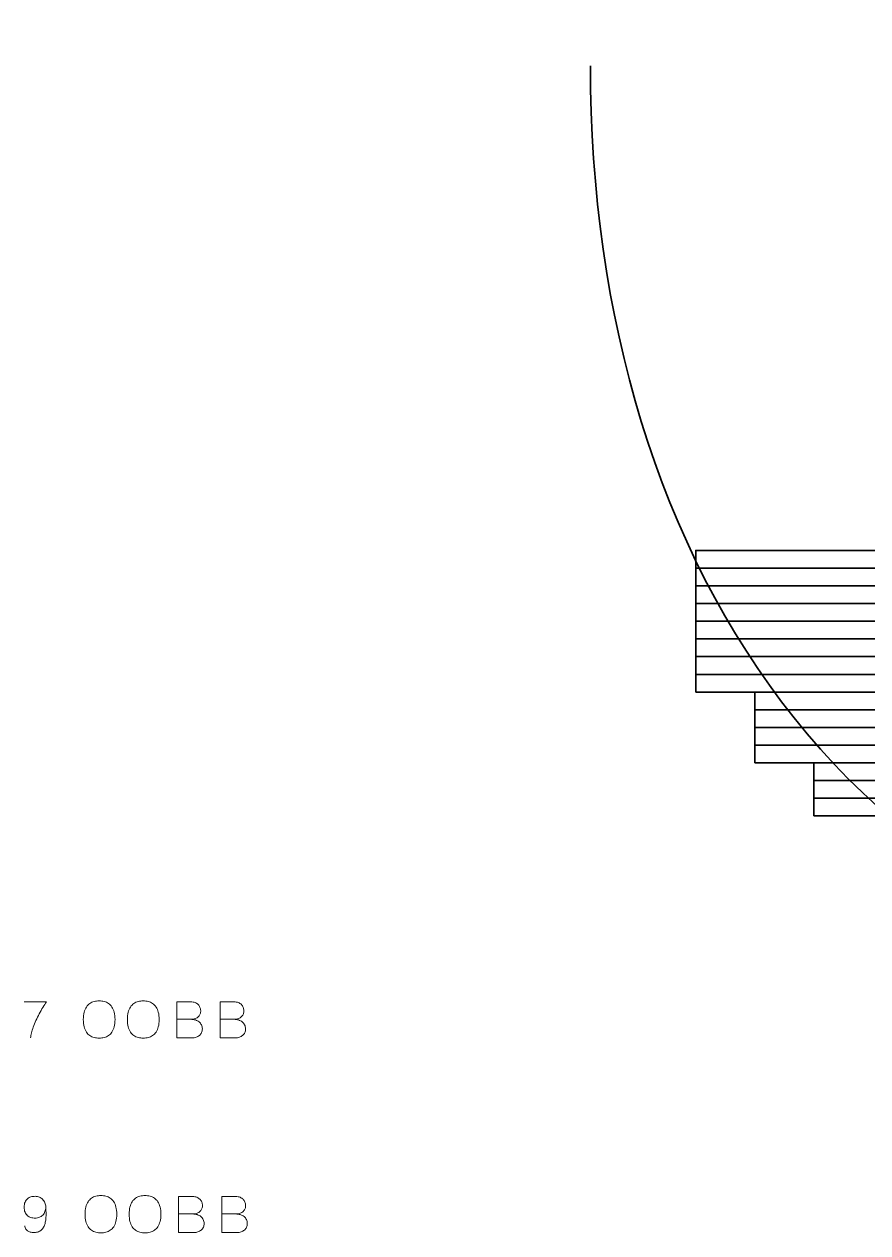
# Model space of a CAD drawing. Header units: centimetres. Extents: x -215 to 208, y -170 to 139.
# Drawn here: x 43.46 to 57.77, y 15.13 to 35.62 of the extents above; entities that cross this region are included whole.
import ezdxf

# ---------------------------------------------------------------- set-up
doc = ezdxf.new("R2010")
doc.units = ezdxf.units.CM
doc.header["$MEASUREMENT"] = 0
doc.layers.add('Layer 1', color=7, linetype='Continuous')

msp = doc.modelspace()

# ---------------------------------------------------------------- linework, layer by layer
at = {"layer": 'Layer 1', "color": 250, "lineweight": 35}
for points in [[(54.85, 26.39997), (84.15, 26.39997), (84.15, 26.69997), (54.85, 26.69997), (54.85, 26.39997)], [(54.85, 26.39997), (84.15, 26.39997), (84.15, 26.69997), (54.85, 26.69997), (54.85, 26.39997)], [(54.85, 26.09997), (84.15, 26.09997), (84.15, 26.39997), (54.85, 26.39997), (54.85, 26.09997)], [(54.85, 25.79997), (84.15, 25.79997), (84.15, 26.09997), (54.85, 26.09997), (54.85, 25.79997)], [(54.85, 25.49997), (84.15, 25.49997), (84.15, 25.79997), (54.85, 25.79997), (54.85, 25.49997)], [(54.85, 25.19997), (84.15, 25.19997), (84.15, 25.49997), (54.85, 25.49997), (54.85, 25.19997)], [(54.85, 24.89997), (84.15, 24.89997), (84.15, 25.19997), (54.85, 25.19997), (54.85, 24.89997)], [(54.85, 24.59997), (84.15, 24.59997), (84.15, 24.89997), (54.85, 24.89997), (54.85, 24.59997)], [(54.85, 24.29997), (84.15, 24.29997), (84.15, 24.59997), (54.85, 24.59997), (54.85, 24.29997)], [(55.85, 23.99997), (83.15, 23.99997), (83.15, 24.29997), (55.85, 24.29997), (55.85, 23.99997)], [(55.85, 23.69997), (83.15, 23.69997), (83.15, 23.99997), (55.85, 23.99997), (55.85, 23.69997)], [(55.85, 23.39997), (83.15, 23.39997), (83.15, 23.69997), (55.85, 23.69997), (55.85, 23.39997)], [(55.85, 23.09997), (83.15, 23.09997), (83.15, 23.39997), (55.85, 23.39997), (55.85, 23.09997)], [(56.85, 22.79997), (82.15, 22.79997), (82.15, 23.09997), (56.85, 23.09997), (56.85, 22.79997)], [(56.85, 22.49997), (82.15, 22.49997), (82.15, 22.79997), (56.85, 22.79997), (56.85, 22.49997)], [(56.85, 22.19997), (82.15, 22.19997), (82.15, 22.49997), (56.85, 22.49997), (56.85, 22.19997)]]:
    msp.add_lwpolyline(points, close=True, dxfattribs=at)
at = {"layer": 'Layer 1', "color": 114, "lineweight": 35}
msp.add_open_spline([(53.06347, 34.91579), (53.06347, 26.4542), (57.66765, 19.15305), (66.88889, 19.15305), (66.88889, 19.15305), (73.97743, 19.15305), (79.22753, 18.60127), (83.84044, 24.30456), (83.84044, 24.30456), (84.88246, 25.59288), (85.26388, 27.19587), (85.6897, 28.70756), (85.6897, 28.70756), (86.03818, 29.94465), (86.13045, 30.18579), (85.20537, 29.9404), (85.20537, 29.9404), (84.66239, 29.79636), (85.03716, 30.54807), (85.33746, 32.89041), (85.33746, 32.89041), (85.45017, 33.76962), (85.73373, 34.78557), (85.73373, 35.62027)], degree=3, knots=[0, 0, 0, 0, 0.16666667, 0.16666667, 0.16666667, 0.16666667, 0.33333333, 0.33333333, 0.33333333, 0.33333333, 0.5, 0.5, 0.5, 0.5, 0.66666667, 0.66666667, 0.66666667, 0.66666667, 0.83333333, 0.83333333, 0.83333333, 0.83333333, 1, 1, 1, 1], dxfattribs=at)
at = {"layer": 'Layer 1', "color": 30, "lineweight": 9}
for points, knots in [([(44.73418, 18.43419), (44.76396, 18.43405), (44.79218, 18.43758), (44.81913, 18.44449), (44.81913, 18.44449), (44.84594, 18.45155), (44.8705, 18.46255), (44.89293, 18.47779), (44.89293, 18.47779), (44.91537, 18.49289), (44.93484, 18.51279), (44.95135, 18.53734), (44.95135, 18.53734), (44.96786, 18.5619), (44.98056, 18.59167), (44.98959, 18.62667), (44.98959, 18.62667), (44.99877, 18.66166), (45.00328, 18.70244), (45.00342, 18.74915), (45.00342, 18.74915), (45.00328, 18.79586), (44.99877, 18.83664), (44.98959, 18.87178), (44.98959, 18.87178), (44.98056, 18.90691), (44.96786, 18.93683), (44.95135, 18.96152), (44.95135, 18.96152), (44.93484, 18.98622), (44.91537, 19.00626), (44.89293, 19.02164), (44.89293, 19.02164), (44.8705, 19.03702), (44.84594, 19.04817), (44.81913, 19.05536), (44.81913, 19.05536), (44.79218, 19.06242), (44.76396, 19.06595), (44.73418, 19.06581), (44.73418, 19.06581), (44.70441, 19.06595), (44.67618, 19.06242), (44.64923, 19.05536), (44.64923, 19.05536), (44.62242, 19.04817), (44.59787, 19.03702), (44.57543, 19.02164), (44.57543, 19.02164), (44.55299, 19.00626), (44.53352, 18.98622), (44.51701, 18.96152), (44.51701, 18.96152), (44.5005, 18.93683), (44.4878, 18.90691), (44.47877, 18.87178), (44.47877, 18.87178), (44.4696, 18.83664), (44.46508, 18.79586), (44.46494, 18.74915), (44.46494, 18.74915), (44.46508, 18.70244), (44.4696, 18.66166), (44.47877, 18.62667), (44.47877, 18.62667), (44.4878, 18.59167), (44.5005, 18.5619), (44.51701, 18.53734), (44.51701, 18.53734), (44.53352, 18.51279), (44.55299, 18.49289), (44.57543, 18.47779), (44.57543, 18.47779), (44.59787, 18.46255), (44.62242, 18.45155), (44.64923, 18.44449), (44.64923, 18.44449), (44.67618, 18.43758), (44.70441, 18.43405), (44.73418, 18.43419)], [0, 0, 0, 0, 0.05, 0.05, 0.05, 0.05, 0.1, 0.1, 0.1, 0.1, 0.15, 0.15, 0.15, 0.15, 0.2, 0.2, 0.2, 0.2, 0.25, 0.25, 0.25, 0.25, 0.3, 0.3, 0.3, 0.3, 0.35, 0.35, 0.35, 0.35, 0.4, 0.4, 0.4, 0.4, 0.45, 0.45, 0.45, 0.45, 0.5, 0.5, 0.5, 0.5, 0.55, 0.55, 0.55, 0.55, 0.6, 0.6, 0.6, 0.6, 0.65, 0.65, 0.65, 0.65, 0.7, 0.7, 0.7, 0.7, 0.75, 0.75, 0.75, 0.75, 0.8, 0.8, 0.8, 0.8, 0.85, 0.85, 0.85, 0.85, 0.9, 0.9, 0.9, 0.9, 0.95, 0.95, 0.95, 0.95, 1, 1, 1, 1]), ([(44.73418, 18.43419), (44.76396, 18.43405), (44.79218, 18.43758), (44.81913, 18.44449), (44.81913, 18.44449), (44.84594, 18.45155), (44.8705, 18.46255), (44.89293, 18.47779), (44.89293, 18.47779), (44.91537, 18.49289), (44.93484, 18.51279), (44.95135, 18.53734), (44.95135, 18.53734), (44.96786, 18.5619), (44.98056, 18.59167), (44.98959, 18.62667), (44.98959, 18.62667), (44.99877, 18.66166), (45.00328, 18.70244), (45.00342, 18.74915), (45.00342, 18.74915), (45.00328, 18.79586), (44.99877, 18.83664), (44.98959, 18.87178), (44.98959, 18.87178), (44.98056, 18.90691), (44.96786, 18.93683), (44.95135, 18.96152), (44.95135, 18.96152), (44.93484, 18.98622), (44.91537, 19.00626), (44.89293, 19.02164), (44.89293, 19.02164), (44.8705, 19.03702), (44.84594, 19.04817), (44.81913, 19.05536), (44.81913, 19.05536), (44.79218, 19.06242), (44.76396, 19.06595), (44.73418, 19.06581), (44.73418, 19.06581), (44.70441, 19.06595), (44.67618, 19.06242), (44.64923, 19.05536), (44.64923, 19.05536), (44.62242, 19.04817), (44.59787, 19.03702), (44.57543, 19.02164), (44.57543, 19.02164), (44.55299, 19.00626), (44.53352, 18.98622), (44.51701, 18.96152), (44.51701, 18.96152), (44.5005, 18.93683), (44.4878, 18.90691), (44.47877, 18.87178), (44.47877, 18.87178), (44.4696, 18.83664), (44.46508, 18.79586), (44.46494, 18.74915), (44.46494, 18.74915), (44.46508, 18.70244), (44.4696, 18.66166), (44.47877, 18.62667), (44.47877, 18.62667), (44.4878, 18.59167), (44.5005, 18.5619), (44.51701, 18.53734), (44.51701, 18.53734), (44.53352, 18.51279), (44.55299, 18.49289), (44.57543, 18.47779), (44.57543, 18.47779), (44.59787, 18.46255), (44.62242, 18.45155), (44.64923, 18.44449), (44.64923, 18.44449), (44.67618, 18.43758), (44.70441, 18.43405), (44.73418, 18.43419)], [0, 0, 0, 0, 0.05, 0.05, 0.05, 0.05, 0.1, 0.1, 0.1, 0.1, 0.15, 0.15, 0.15, 0.15, 0.2, 0.2, 0.2, 0.2, 0.25, 0.25, 0.25, 0.25, 0.3, 0.3, 0.3, 0.3, 0.35, 0.35, 0.35, 0.35, 0.4, 0.4, 0.4, 0.4, 0.45, 0.45, 0.45, 0.45, 0.5, 0.5, 0.5, 0.5, 0.55, 0.55, 0.55, 0.55, 0.6, 0.6, 0.6, 0.6, 0.65, 0.65, 0.65, 0.65, 0.7, 0.7, 0.7, 0.7, 0.75, 0.75, 0.75, 0.75, 0.8, 0.8, 0.8, 0.8, 0.85, 0.85, 0.85, 0.85, 0.9, 0.9, 0.9, 0.9, 0.95, 0.95, 0.95, 0.95, 1, 1, 1, 1]), ([(45.48179, 18.43419), (45.51157, 18.43405), (45.53979, 18.43758), (45.56674, 18.44449), (45.56674, 18.44449), (45.59355, 18.45155), (45.61811, 18.46255), (45.64054, 18.47779), (45.64054, 18.47779), (45.66298, 18.49289), (45.68245, 18.51279), (45.69896, 18.53734), (45.69896, 18.53734), (45.71547, 18.5619), (45.72817, 18.59167), (45.7372, 18.62667), (45.7372, 18.62667), (45.74638, 18.66166), (45.75089, 18.70244), (45.75103, 18.74915), (45.75103, 18.74915), (45.75089, 18.79586), (45.74638, 18.83664), (45.7372, 18.87178), (45.7372, 18.87178), (45.72817, 18.90691), (45.71547, 18.93683), (45.69896, 18.96152), (45.69896, 18.96152), (45.68245, 18.98622), (45.66298, 19.00626), (45.64054, 19.02164), (45.64054, 19.02164), (45.61811, 19.03702), (45.59355, 19.04817), (45.56674, 19.05536), (45.56674, 19.05536), (45.53979, 19.06242), (45.51157, 19.06595), (45.48179, 19.06581), (45.48179, 19.06581), (45.45202, 19.06595), (45.42379, 19.06242), (45.39684, 19.05536), (45.39684, 19.05536), (45.37003, 19.04817), (45.34548, 19.03702), (45.32304, 19.02164), (45.32304, 19.02164), (45.3006, 19.00626), (45.28113, 18.98622), (45.26462, 18.96152), (45.26462, 18.96152), (45.24811, 18.93683), (45.23541, 18.90691), (45.22638, 18.87178), (45.22638, 18.87178), (45.21721, 18.83664), (45.21269, 18.79586), (45.21255, 18.74915), (45.21255, 18.74915), (45.21269, 18.70244), (45.21721, 18.66166), (45.22638, 18.62667), (45.22638, 18.62667), (45.23541, 18.59167), (45.24811, 18.5619), (45.26462, 18.53734), (45.26462, 18.53734), (45.28113, 18.51279), (45.3006, 18.49289), (45.32304, 18.47779), (45.32304, 18.47779), (45.34548, 18.46255), (45.37003, 18.45155), (45.39684, 18.44449), (45.39684, 18.44449), (45.42379, 18.43758), (45.45202, 18.43405), (45.48179, 18.43419)], [0, 0, 0, 0, 0.05, 0.05, 0.05, 0.05, 0.1, 0.1, 0.1, 0.1, 0.15, 0.15, 0.15, 0.15, 0.2, 0.2, 0.2, 0.2, 0.25, 0.25, 0.25, 0.25, 0.3, 0.3, 0.3, 0.3, 0.35, 0.35, 0.35, 0.35, 0.4, 0.4, 0.4, 0.4, 0.45, 0.45, 0.45, 0.45, 0.5, 0.5, 0.5, 0.5, 0.55, 0.55, 0.55, 0.55, 0.6, 0.6, 0.6, 0.6, 0.65, 0.65, 0.65, 0.65, 0.7, 0.7, 0.7, 0.7, 0.75, 0.75, 0.75, 0.75, 0.8, 0.8, 0.8, 0.8, 0.85, 0.85, 0.85, 0.85, 0.9, 0.9, 0.9, 0.9, 0.95, 0.95, 0.95, 0.95, 1, 1, 1, 1]), ([(45.48179, 18.43419), (45.51157, 18.43405), (45.53979, 18.43758), (45.56674, 18.44449), (45.56674, 18.44449), (45.59355, 18.45155), (45.61811, 18.46255), (45.64054, 18.47779), (45.64054, 18.47779), (45.66298, 18.49289), (45.68245, 18.51279), (45.69896, 18.53734), (45.69896, 18.53734), (45.71547, 18.5619), (45.72817, 18.59167), (45.7372, 18.62667), (45.7372, 18.62667), (45.74638, 18.66166), (45.75089, 18.70244), (45.75103, 18.74915), (45.75103, 18.74915), (45.75089, 18.79586), (45.74638, 18.83664), (45.7372, 18.87178), (45.7372, 18.87178), (45.72817, 18.90691), (45.71547, 18.93683), (45.69896, 18.96152), (45.69896, 18.96152), (45.68245, 18.98622), (45.66298, 19.00626), (45.64054, 19.02164), (45.64054, 19.02164), (45.61811, 19.03702), (45.59355, 19.04817), (45.56674, 19.05536), (45.56674, 19.05536), (45.53979, 19.06242), (45.51157, 19.06595), (45.48179, 19.06581), (45.48179, 19.06581), (45.45202, 19.06595), (45.42379, 19.06242), (45.39684, 19.05536), (45.39684, 19.05536), (45.37003, 19.04817), (45.34548, 19.03702), (45.32304, 19.02164), (45.32304, 19.02164), (45.3006, 19.00626), (45.28113, 18.98622), (45.26462, 18.96152), (45.26462, 18.96152), (45.24811, 18.93683), (45.23541, 18.90691), (45.22638, 18.87178), (45.22638, 18.87178), (45.21721, 18.83664), (45.21269, 18.79586), (45.21255, 18.74915), (45.21255, 18.74915), (45.21269, 18.70244), (45.21721, 18.66166), (45.22638, 18.62667), (45.22638, 18.62667), (45.23541, 18.59167), (45.24811, 18.5619), (45.26462, 18.53734), (45.26462, 18.53734), (45.28113, 18.51279), (45.3006, 18.49289), (45.32304, 18.47779), (45.32304, 18.47779), (45.34548, 18.46255), (45.37003, 18.45155), (45.39684, 18.44449), (45.39684, 18.44449), (45.42379, 18.43758), (45.45202, 18.43405), (45.48179, 18.43419)], [0, 0, 0, 0, 0.05, 0.05, 0.05, 0.05, 0.1, 0.1, 0.1, 0.1, 0.15, 0.15, 0.15, 0.15, 0.2, 0.2, 0.2, 0.2, 0.25, 0.25, 0.25, 0.25, 0.3, 0.3, 0.3, 0.3, 0.35, 0.35, 0.35, 0.35, 0.4, 0.4, 0.4, 0.4, 0.45, 0.45, 0.45, 0.45, 0.5, 0.5, 0.5, 0.5, 0.55, 0.55, 0.55, 0.55, 0.6, 0.6, 0.6, 0.6, 0.65, 0.65, 0.65, 0.65, 0.7, 0.7, 0.7, 0.7, 0.75, 0.75, 0.75, 0.75, 0.8, 0.8, 0.8, 0.8, 0.85, 0.85, 0.85, 0.85, 0.9, 0.9, 0.9, 0.9, 0.95, 0.95, 0.95, 0.95, 1, 1, 1, 1]), ([(43.57255, 18.43927), (43.57297, 18.46284), (43.57706, 18.49007), (43.58482, 18.52111), (43.58482, 18.52111), (43.59259, 18.5523), (43.60317, 18.58589), (43.61657, 18.62187), (43.61657, 18.62187), (43.62998, 18.65785), (43.6455, 18.69482), (43.663, 18.73306), (43.663, 18.73306), (43.68036, 18.77131), (43.69912, 18.80912), (43.71902, 18.8468), (43.71902, 18.8468), (43.73892, 18.88448), (43.75924, 18.9206), (43.77998, 18.95517), (43.77998, 18.95517), (43.80073, 18.98961), (43.82105, 19.02107), (43.84094, 19.04972), (43.84094, 19.04972), (43.84094, 19.04972), (43.46248, 19.04972), (43.46248, 19.04972), (43.46248, 19.04972), (43.46248, 19.04972), (43.84094, 19.04972), (43.84094, 19.04972), (43.84094, 19.04972), (43.82105, 19.02107), (43.80073, 18.98961), (43.77998, 18.95517), (43.77998, 18.95517), (43.75924, 18.9206), (43.73892, 18.88448), (43.71902, 18.8468), (43.71902, 18.8468), (43.69912, 18.80912), (43.68036, 18.77131), (43.663, 18.73306), (43.663, 18.73306), (43.6455, 18.69482), (43.62998, 18.65785), (43.61657, 18.62187), (43.61657, 18.62187), (43.60317, 18.58589), (43.59259, 18.5523), (43.58482, 18.52111), (43.58482, 18.52111), (43.57706, 18.49007), (43.57297, 18.46284), (43.57255, 18.43927)], [0, 0, 0, 0, 0.07142857, 0.07142857, 0.07142857, 0.07142857, 0.14285714, 0.14285714, 0.14285714, 0.14285714, 0.21428571, 0.21428571, 0.21428571, 0.21428571, 0.28571429, 0.28571429, 0.28571429, 0.28571429, 0.35714286, 0.35714286, 0.35714286, 0.35714286, 0.42857143, 0.42857143, 0.42857143, 0.42857143, 0.5, 0.5, 0.5, 0.5, 0.57142857, 0.57142857, 0.57142857, 0.57142857, 0.64285714, 0.64285714, 0.64285714, 0.64285714, 0.71428571, 0.71428571, 0.71428571, 0.71428571, 0.78571429, 0.78571429, 0.78571429, 0.78571429, 0.85714286, 0.85714286, 0.85714286, 0.85714286, 0.92857143, 0.92857143, 0.92857143, 0.92857143, 1, 1, 1, 1]), ([(46.0516, 18.75338), (46.0516, 18.75338), (46.28613, 18.75338), (46.28613, 18.75338), (46.28613, 18.75338), (46.31661, 18.75353), (46.34257, 18.75776), (46.36445, 18.76608), (46.36445, 18.76608), (46.38618, 18.77427), (46.40382, 18.78542), (46.4175, 18.79939), (46.4175, 18.79939), (46.43119, 18.81336), (46.44107, 18.82916), (46.44728, 18.84666), (46.44728, 18.84666), (46.45335, 18.86402), (46.45617, 18.88208), (46.45546, 18.90071), (46.45546, 18.90071), (46.45462, 18.91933), (46.45066, 18.93739), (46.44361, 18.95503), (46.44361, 18.95503), (46.43669, 18.97267), (46.42625, 18.98862), (46.41256, 19.00287), (46.41256, 19.00287), (46.39888, 19.01712), (46.3818, 19.02841), (46.36106, 19.03674), (46.36106, 19.03674), (46.34032, 19.0452), (46.3159, 19.04958), (46.28782, 19.04972), (46.28782, 19.04972), (46.28782, 19.04972), (46.0516, 19.04972), (46.0516, 19.04972), (46.0516, 19.04972), (46.0516, 19.04972), (46.0516, 18.43927), (46.0516, 18.43927), (46.0516, 18.43927), (46.0516, 18.43927), (46.31153, 18.43927), (46.31153, 18.43927), (46.31153, 18.43927), (46.3358, 18.43927), (46.35838, 18.4428), (46.37926, 18.44971), (46.37926, 18.44971), (46.40015, 18.45677), (46.41835, 18.46679), (46.43415, 18.48019), (46.43415, 18.48019), (46.44982, 18.49346), (46.46209, 18.50954), (46.47084, 18.52859), (46.47084, 18.52859), (46.47959, 18.54764), (46.48411, 18.56923), (46.48425, 18.59336), (46.48425, 18.59336), (46.48368, 18.61764), (46.4786, 18.63951), (46.46887, 18.65912), (46.46887, 18.65912), (46.45913, 18.67874), (46.44558, 18.69553), (46.42809, 18.70964), (46.42809, 18.70964), (46.41059, 18.72361), (46.3897, 18.73448), (46.36572, 18.74195), (46.36572, 18.74195), (46.34173, 18.74943), (46.3152, 18.75324), (46.28613, 18.75338), (46.28613, 18.75338), (46.3152, 18.75324), (46.34173, 18.74943), (46.36572, 18.74195), (46.36572, 18.74195), (46.3897, 18.73448), (46.41059, 18.72361), (46.42809, 18.70964), (46.42809, 18.70964), (46.44558, 18.69553), (46.45913, 18.67874), (46.46887, 18.65912), (46.46887, 18.65912), (46.4786, 18.63951), (46.48368, 18.61764), (46.48425, 18.59336), (46.48425, 18.59336), (46.48411, 18.56923), (46.47959, 18.54764), (46.47084, 18.52859), (46.47084, 18.52859), (46.46209, 18.50954), (46.44982, 18.49346), (46.43415, 18.48019), (46.43415, 18.48019), (46.41835, 18.46679), (46.40015, 18.45677), (46.37926, 18.44971), (46.37926, 18.44971), (46.35838, 18.4428), (46.3358, 18.43927), (46.31153, 18.43927), (46.31153, 18.43927), (46.31153, 18.43927), (46.0516, 18.43927), (46.0516, 18.43927), (46.0516, 18.43927), (46.0516, 18.43927), (46.0516, 19.04972), (46.0516, 19.04972), (46.0516, 19.04972), (46.0516, 19.04972), (46.28782, 19.04972), (46.28782, 19.04972), (46.28782, 19.04972), (46.3159, 19.04958), (46.34032, 19.0452), (46.36106, 19.03674), (46.36106, 19.03674), (46.3818, 19.02841), (46.39888, 19.01712), (46.41256, 19.00287), (46.41256, 19.00287), (46.42625, 18.98862), (46.43669, 18.97267), (46.44361, 18.95503), (46.44361, 18.95503), (46.45066, 18.93739), (46.45462, 18.91933), (46.45546, 18.90071), (46.45546, 18.90071), (46.45617, 18.88208), (46.45335, 18.86402), (46.44728, 18.84666), (46.44728, 18.84666), (46.44107, 18.82916), (46.43119, 18.81336), (46.4175, 18.79939), (46.4175, 18.79939), (46.40382, 18.78542), (46.38618, 18.77427), (46.36445, 18.76608), (46.36445, 18.76608), (46.34257, 18.75776), (46.31661, 18.75353), (46.28613, 18.75338), (46.28613, 18.75338), (46.28613, 18.75338), (46.0516, 18.75338), (46.0516, 18.75338)], [0, 0, 0, 0, 0.025, 0.025, 0.025, 0.025, 0.05, 0.05, 0.05, 0.05, 0.075, 0.075, 0.075, 0.075, 0.1, 0.1, 0.1, 0.1, 0.125, 0.125, 0.125, 0.125, 0.15, 0.15, 0.15, 0.15, 0.175, 0.175, 0.175, 0.175, 0.2, 0.2, 0.2, 0.2, 0.225, 0.225, 0.225, 0.225, 0.25, 0.25, 0.25, 0.25, 0.275, 0.275, 0.275, 0.275, 0.3, 0.3, 0.3, 0.3, 0.325, 0.325, 0.325, 0.325, 0.35, 0.35, 0.35, 0.35, 0.375, 0.375, 0.375, 0.375, 0.4, 0.4, 0.4, 0.4, 0.425, 0.425, 0.425, 0.425, 0.45, 0.45, 0.45, 0.45, 0.475, 0.475, 0.475, 0.475, 0.5, 0.5, 0.5, 0.5, 0.525, 0.525, 0.525, 0.525, 0.55, 0.55, 0.55, 0.55, 0.575, 0.575, 0.575, 0.575, 0.6, 0.6, 0.6, 0.6, 0.625, 0.625, 0.625, 0.625, 0.65, 0.65, 0.65, 0.65, 0.675, 0.675, 0.675, 0.675, 0.7, 0.7, 0.7, 0.7, 0.725, 0.725, 0.725, 0.725, 0.75, 0.75, 0.75, 0.75, 0.775, 0.775, 0.775, 0.775, 0.8, 0.8, 0.8, 0.8, 0.825, 0.825, 0.825, 0.825, 0.85, 0.85, 0.85, 0.85, 0.875, 0.875, 0.875, 0.875, 0.9, 0.9, 0.9, 0.9, 0.925, 0.925, 0.925, 0.925, 0.95, 0.95, 0.95, 0.95, 0.975, 0.975, 0.975, 0.975, 1, 1, 1, 1]), ([(46.78397, 18.75338), (46.78397, 18.75338), (47.0185, 18.75338), (47.0185, 18.75338), (47.0185, 18.75338), (47.04898, 18.75353), (47.07494, 18.75776), (47.09682, 18.76608), (47.09682, 18.76608), (47.11855, 18.77427), (47.13619, 18.78542), (47.14987, 18.79939), (47.14987, 18.79939), (47.16356, 18.81336), (47.17344, 18.82916), (47.17965, 18.84666), (47.17965, 18.84666), (47.18572, 18.86402), (47.18854, 18.88208), (47.18783, 18.90071), (47.18783, 18.90071), (47.18699, 18.91933), (47.18303, 18.93739), (47.17598, 18.95503), (47.17598, 18.95503), (47.16906, 18.97267), (47.15862, 18.98862), (47.14493, 19.00287), (47.14493, 19.00287), (47.13125, 19.01712), (47.11417, 19.02841), (47.09343, 19.03674), (47.09343, 19.03674), (47.07269, 19.0452), (47.04827, 19.04958), (47.02019, 19.04972), (47.02019, 19.04972), (47.02019, 19.04972), (46.78397, 19.04972), (46.78397, 19.04972), (46.78397, 19.04972), (46.78397, 19.04972), (46.78397, 18.43927), (46.78397, 18.43927), (46.78397, 18.43927), (46.78397, 18.43927), (47.0439, 18.43927), (47.0439, 18.43927), (47.0439, 18.43927), (47.06817, 18.43927), (47.09075, 18.4428), (47.11163, 18.44971), (47.11163, 18.44971), (47.13252, 18.45677), (47.15072, 18.46679), (47.16652, 18.48019), (47.16652, 18.48019), (47.18219, 18.49346), (47.19446, 18.50954), (47.20321, 18.52859), (47.20321, 18.52859), (47.21196, 18.54764), (47.21648, 18.56923), (47.21662, 18.59336), (47.21662, 18.59336), (47.21605, 18.61764), (47.21097, 18.63951), (47.20124, 18.65912), (47.20124, 18.65912), (47.1915, 18.67874), (47.17795, 18.69553), (47.16046, 18.70964), (47.16046, 18.70964), (47.14296, 18.72361), (47.12207, 18.73448), (47.09809, 18.74195), (47.09809, 18.74195), (47.0741, 18.74943), (47.04757, 18.75324), (47.0185, 18.75338), (47.0185, 18.75338), (47.04757, 18.75324), (47.0741, 18.74943), (47.09809, 18.74195), (47.09809, 18.74195), (47.12207, 18.73448), (47.14296, 18.72361), (47.16046, 18.70964), (47.16046, 18.70964), (47.17795, 18.69553), (47.1915, 18.67874), (47.20124, 18.65912), (47.20124, 18.65912), (47.21097, 18.63951), (47.21605, 18.61764), (47.21662, 18.59336), (47.21662, 18.59336), (47.21648, 18.56923), (47.21196, 18.54764), (47.20321, 18.52859), (47.20321, 18.52859), (47.19446, 18.50954), (47.18219, 18.49346), (47.16652, 18.48019), (47.16652, 18.48019), (47.15072, 18.46679), (47.13252, 18.45677), (47.11163, 18.44971), (47.11163, 18.44971), (47.09075, 18.4428), (47.06817, 18.43927), (47.0439, 18.43927), (47.0439, 18.43927), (47.0439, 18.43927), (46.78397, 18.43927), (46.78397, 18.43927), (46.78397, 18.43927), (46.78397, 18.43927), (46.78397, 19.04972), (46.78397, 19.04972), (46.78397, 19.04972), (46.78397, 19.04972), (47.02019, 19.04972), (47.02019, 19.04972), (47.02019, 19.04972), (47.04827, 19.04958), (47.07269, 19.0452), (47.09343, 19.03674), (47.09343, 19.03674), (47.11417, 19.02841), (47.13125, 19.01712), (47.14493, 19.00287), (47.14493, 19.00287), (47.15862, 18.98862), (47.16906, 18.97267), (47.17598, 18.95503), (47.17598, 18.95503), (47.18303, 18.93739), (47.18699, 18.91933), (47.18783, 18.90071), (47.18783, 18.90071), (47.18854, 18.88208), (47.18572, 18.86402), (47.17965, 18.84666), (47.17965, 18.84666), (47.17344, 18.82916), (47.16356, 18.81336), (47.14987, 18.79939), (47.14987, 18.79939), (47.13619, 18.78542), (47.11855, 18.77427), (47.09682, 18.76608), (47.09682, 18.76608), (47.07494, 18.75776), (47.04898, 18.75353), (47.0185, 18.75338), (47.0185, 18.75338), (47.0185, 18.75338), (46.78397, 18.75338), (46.78397, 18.75338)], [0, 0, 0, 0, 0.025, 0.025, 0.025, 0.025, 0.05, 0.05, 0.05, 0.05, 0.075, 0.075, 0.075, 0.075, 0.1, 0.1, 0.1, 0.1, 0.125, 0.125, 0.125, 0.125, 0.15, 0.15, 0.15, 0.15, 0.175, 0.175, 0.175, 0.175, 0.2, 0.2, 0.2, 0.2, 0.225, 0.225, 0.225, 0.225, 0.25, 0.25, 0.25, 0.25, 0.275, 0.275, 0.275, 0.275, 0.3, 0.3, 0.3, 0.3, 0.325, 0.325, 0.325, 0.325, 0.35, 0.35, 0.35, 0.35, 0.375, 0.375, 0.375, 0.375, 0.4, 0.4, 0.4, 0.4, 0.425, 0.425, 0.425, 0.425, 0.45, 0.45, 0.45, 0.45, 0.475, 0.475, 0.475, 0.475, 0.5, 0.5, 0.5, 0.5, 0.525, 0.525, 0.525, 0.525, 0.55, 0.55, 0.55, 0.55, 0.575, 0.575, 0.575, 0.575, 0.6, 0.6, 0.6, 0.6, 0.625, 0.625, 0.625, 0.625, 0.65, 0.65, 0.65, 0.65, 0.675, 0.675, 0.675, 0.675, 0.7, 0.7, 0.7, 0.7, 0.725, 0.725, 0.725, 0.725, 0.75, 0.75, 0.75, 0.75, 0.775, 0.775, 0.775, 0.775, 0.8, 0.8, 0.8, 0.8, 0.825, 0.825, 0.825, 0.825, 0.85, 0.85, 0.85, 0.85, 0.875, 0.875, 0.875, 0.875, 0.9, 0.9, 0.9, 0.9, 0.925, 0.925, 0.925, 0.925, 0.95, 0.95, 0.95, 0.95, 0.975, 0.975, 0.975, 0.975, 1, 1, 1, 1]), ([(43.82909, 15.56853), (43.82895, 15.54073), (43.82429, 15.51547), (43.81526, 15.4929), (43.81526, 15.4929), (43.80623, 15.47032), (43.79367, 15.45084), (43.7773, 15.43462), (43.7773, 15.43462), (43.76107, 15.41839), (43.74202, 15.40597), (43.72015, 15.39722), (43.72015, 15.39722), (43.69828, 15.38847), (43.67443, 15.3841), (43.64875, 15.38396), (43.64875, 15.38396), (43.62292, 15.38382), (43.59879, 15.38706), (43.57636, 15.39355), (43.57636, 15.39355), (43.55392, 15.40004), (43.53431, 15.41049), (43.51723, 15.42488), (43.51723, 15.42488), (43.50016, 15.43913), (43.48675, 15.45818), (43.47716, 15.48189), (43.47716, 15.48189), (43.46756, 15.50545), (43.46262, 15.53438), (43.46248, 15.56853), (43.46248, 15.56853), (43.46262, 15.60254), (43.46756, 15.63133), (43.47716, 15.65489), (43.47716, 15.65489), (43.48675, 15.67846), (43.50016, 15.69751), (43.51723, 15.7119), (43.51723, 15.7119), (43.53431, 15.72644), (43.55392, 15.73688), (43.57636, 15.74337), (43.57636, 15.74337), (43.59879, 15.75), (43.62292, 15.75325), (43.64875, 15.75311), (43.64875, 15.75311), (43.67443, 15.75296), (43.69814, 15.74859), (43.71973, 15.7397), (43.71973, 15.7397), (43.74118, 15.73095), (43.76008, 15.71839), (43.77603, 15.70216), (43.77603, 15.70216), (43.79212, 15.6858), (43.80468, 15.66632), (43.81385, 15.64374), (43.81385, 15.64374), (43.82302, 15.62131), (43.8281, 15.59619), (43.82909, 15.56853), (43.82909, 15.56853), (43.82965, 15.55456), (43.8305, 15.53777), (43.83149, 15.5183), (43.83149, 15.5183), (43.83262, 15.49868), (43.83318, 15.47751), (43.83332, 15.45465), (43.83332, 15.45465), (43.8336, 15.43179), (43.83276, 15.40823), (43.83106, 15.38396), (43.83106, 15.38396), (43.82923, 15.35969), (43.82584, 15.33584), (43.8209, 15.31227), (43.8209, 15.31227), (43.81582, 15.28871), (43.80863, 15.26655), (43.79931, 15.24581), (43.79931, 15.24581), (43.79, 15.22507), (43.77786, 15.20672), (43.76291, 15.19078), (43.76291, 15.19078), (43.74795, 15.17483), (43.7296, 15.16227), (43.70801, 15.1531), (43.70801, 15.1531), (43.68628, 15.14407), (43.6606, 15.13941), (43.63097, 15.13927), (43.63097, 15.13927), (43.60529, 15.13941), (43.58355, 15.14195), (43.56549, 15.14703), (43.56549, 15.14703), (43.54743, 15.15197), (43.53261, 15.1586), (43.52076, 15.16693), (43.52076, 15.16693), (43.50905, 15.17525), (43.49973, 15.18443), (43.49296, 15.1943), (43.49296, 15.1943), (43.48619, 15.20432), (43.48111, 15.2142), (43.478, 15.22422), (43.478, 15.22422), (43.47476, 15.23424), (43.47264, 15.24341), (43.47179, 15.25188), (43.47179, 15.25188), (43.47264, 15.24341), (43.47476, 15.23424), (43.478, 15.22422), (43.478, 15.22422), (43.48111, 15.2142), (43.48619, 15.20432), (43.49296, 15.1943), (43.49296, 15.1943), (43.49973, 15.18443), (43.50905, 15.17525), (43.52076, 15.16693), (43.52076, 15.16693), (43.53261, 15.1586), (43.54743, 15.15197), (43.56549, 15.14703), (43.56549, 15.14703), (43.58355, 15.14195), (43.60529, 15.13941), (43.63097, 15.13927), (43.63097, 15.13927), (43.6606, 15.13941), (43.68628, 15.14407), (43.70801, 15.1531), (43.70801, 15.1531), (43.7296, 15.16227), (43.74795, 15.17483), (43.76291, 15.19078), (43.76291, 15.19078), (43.77786, 15.20672), (43.79, 15.22507), (43.79931, 15.24581), (43.79931, 15.24581), (43.80863, 15.26655), (43.81582, 15.28871), (43.8209, 15.31227), (43.8209, 15.31227), (43.82584, 15.33584), (43.82923, 15.35969), (43.83106, 15.38396), (43.83106, 15.38396), (43.83276, 15.40823), (43.8336, 15.43179), (43.83332, 15.45465), (43.83332, 15.45465), (43.83318, 15.47751), (43.83262, 15.49868), (43.83149, 15.5183), (43.83149, 15.5183), (43.8305, 15.53777), (43.82965, 15.55456), (43.82909, 15.56853), (43.82909, 15.56853), (43.8281, 15.59619), (43.82302, 15.62131), (43.81385, 15.64374), (43.81385, 15.64374), (43.80468, 15.66632), (43.79212, 15.6858), (43.77603, 15.70216), (43.77603, 15.70216), (43.76008, 15.71839), (43.74118, 15.73095), (43.71973, 15.7397), (43.71973, 15.7397), (43.69814, 15.74859), (43.67443, 15.75296), (43.64875, 15.75311), (43.64875, 15.75311), (43.62292, 15.75325), (43.59879, 15.75), (43.57636, 15.74337), (43.57636, 15.74337), (43.55392, 15.73688), (43.53431, 15.72644), (43.51723, 15.7119), (43.51723, 15.7119), (43.50016, 15.69751), (43.48675, 15.67846), (43.47716, 15.65489), (43.47716, 15.65489), (43.46756, 15.63133), (43.46262, 15.60254), (43.46248, 15.56853), (43.46248, 15.56853), (43.46262, 15.53438), (43.46756, 15.50545), (43.47716, 15.48189), (43.47716, 15.48189), (43.48675, 15.45818), (43.50016, 15.43913), (43.51723, 15.42488), (43.51723, 15.42488), (43.53431, 15.41049), (43.55392, 15.40004), (43.57636, 15.39355), (43.57636, 15.39355), (43.59879, 15.38706), (43.62292, 15.38382), (43.64875, 15.38396), (43.64875, 15.38396), (43.67443, 15.3841), (43.69828, 15.38847), (43.72015, 15.39722), (43.72015, 15.39722), (43.74202, 15.40597), (43.76107, 15.41839), (43.7773, 15.43462), (43.7773, 15.43462), (43.79367, 15.45084), (43.80623, 15.47032), (43.81526, 15.4929), (43.81526, 15.4929), (43.82429, 15.51547), (43.82895, 15.54073), (43.82909, 15.56853)], [0, 0, 0, 0, 0.01724138, 0.01724138, 0.01724138, 0.01724138, 0.03448276, 0.03448276, 0.03448276, 0.03448276, 0.05172414, 0.05172414, 0.05172414, 0.05172414, 0.06896552, 0.06896552, 0.06896552, 0.06896552, 0.0862069, 0.0862069, 0.0862069, 0.0862069, 0.10344828, 0.10344828, 0.10344828, 0.10344828, 0.12068966, 0.12068966, 0.12068966, 0.12068966, 0.13793103, 0.13793103, 0.13793103, 0.13793103, 0.15517241, 0.15517241, 0.15517241, 0.15517241, 0.17241379, 0.17241379, 0.17241379, 0.17241379, 0.18965517, 0.18965517, 0.18965517, 0.18965517, 0.20689655, 0.20689655, 0.20689655, 0.20689655, 0.22413793, 0.22413793, 0.22413793, 0.22413793, 0.24137931, 0.24137931, 0.24137931, 0.24137931, 0.25862069, 0.25862069, 0.25862069, 0.25862069, 0.27586207, 0.27586207, 0.27586207, 0.27586207, 0.29310345, 0.29310345, 0.29310345, 0.29310345, 0.31034483, 0.31034483, 0.31034483, 0.31034483, 0.32758621, 0.32758621, 0.32758621, 0.32758621, 0.34482759, 0.34482759, 0.34482759, 0.34482759, 0.36206897, 0.36206897, 0.36206897, 0.36206897, 0.37931034, 0.37931034, 0.37931034, 0.37931034, 0.39655172, 0.39655172, 0.39655172, 0.39655172, 0.4137931, 0.4137931, 0.4137931, 0.4137931, 0.43103448, 0.43103448, 0.43103448, 0.43103448, 0.44827586, 0.44827586, 0.44827586, 0.44827586, 0.46551724, 0.46551724, 0.46551724, 0.46551724, 0.48275862, 0.48275862, 0.48275862, 0.48275862, 0.5, 0.5, 0.5, 0.5, 0.51724138, 0.51724138, 0.51724138, 0.51724138, 0.53448276, 0.53448276, 0.53448276, 0.53448276, 0.55172414, 0.55172414, 0.55172414, 0.55172414, 0.56896552, 0.56896552, 0.56896552, 0.56896552, 0.5862069, 0.5862069, 0.5862069, 0.5862069, 0.60344828, 0.60344828, 0.60344828, 0.60344828, 0.62068966, 0.62068966, 0.62068966, 0.62068966, 0.63793103, 0.63793103, 0.63793103, 0.63793103, 0.65517241, 0.65517241, 0.65517241, 0.65517241, 0.67241379, 0.67241379, 0.67241379, 0.67241379, 0.68965517, 0.68965517, 0.68965517, 0.68965517, 0.70689655, 0.70689655, 0.70689655, 0.70689655, 0.72413793, 0.72413793, 0.72413793, 0.72413793, 0.74137931, 0.74137931, 0.74137931, 0.74137931, 0.75862069, 0.75862069, 0.75862069, 0.75862069, 0.77586207, 0.77586207, 0.77586207, 0.77586207, 0.79310345, 0.79310345, 0.79310345, 0.79310345, 0.81034483, 0.81034483, 0.81034483, 0.81034483, 0.82758621, 0.82758621, 0.82758621, 0.82758621, 0.84482759, 0.84482759, 0.84482759, 0.84482759, 0.86206897, 0.86206897, 0.86206897, 0.86206897, 0.87931034, 0.87931034, 0.87931034, 0.87931034, 0.89655172, 0.89655172, 0.89655172, 0.89655172, 0.9137931, 0.9137931, 0.9137931, 0.9137931, 0.93103448, 0.93103448, 0.93103448, 0.93103448, 0.94827586, 0.94827586, 0.94827586, 0.94827586, 0.96551724, 0.96551724, 0.96551724, 0.96551724, 0.98275862, 0.98275862, 0.98275862, 0.98275862, 1, 1, 1, 1]), ([(44.76382, 15.13419), (44.7936, 15.13405), (44.82182, 15.13758), (44.84877, 15.14449), (44.84877, 15.14449), (44.87558, 15.15155), (44.90014, 15.16255), (44.92257, 15.17779), (44.92257, 15.17779), (44.94501, 15.19289), (44.96448, 15.21279), (44.98099, 15.23734), (44.98099, 15.23734), (44.9975, 15.2619), (45.0102, 15.29167), (45.01923, 15.32667), (45.01923, 15.32667), (45.02841, 15.36166), (45.03292, 15.40244), (45.03306, 15.44915), (45.03306, 15.44915), (45.03292, 15.49586), (45.02841, 15.53664), (45.01923, 15.57178), (45.01923, 15.57178), (45.0102, 15.60691), (44.9975, 15.63683), (44.98099, 15.66152), (44.98099, 15.66152), (44.96448, 15.68622), (44.94501, 15.70626), (44.92257, 15.72164), (44.92257, 15.72164), (44.90014, 15.73702), (44.87558, 15.74817), (44.84877, 15.75536), (44.84877, 15.75536), (44.82182, 15.76242), (44.7936, 15.76595), (44.76382, 15.76581), (44.76382, 15.76581), (44.73405, 15.76595), (44.70582, 15.76242), (44.67887, 15.75536), (44.67887, 15.75536), (44.65206, 15.74817), (44.62751, 15.73702), (44.60507, 15.72164), (44.60507, 15.72164), (44.58263, 15.70626), (44.56316, 15.68622), (44.54665, 15.66152), (44.54665, 15.66152), (44.53014, 15.63683), (44.51744, 15.60691), (44.50841, 15.57178), (44.50841, 15.57178), (44.49924, 15.53664), (44.49472, 15.49586), (44.49458, 15.44915), (44.49458, 15.44915), (44.49472, 15.40244), (44.49924, 15.36166), (44.50841, 15.32667), (44.50841, 15.32667), (44.51744, 15.29167), (44.53014, 15.2619), (44.54665, 15.23734), (44.54665, 15.23734), (44.56316, 15.21279), (44.58263, 15.19289), (44.60507, 15.17779), (44.60507, 15.17779), (44.62751, 15.16255), (44.65206, 15.15155), (44.67887, 15.14449), (44.67887, 15.14449), (44.70582, 15.13758), (44.73405, 15.13405), (44.76382, 15.13419)], [0, 0, 0, 0, 0.05, 0.05, 0.05, 0.05, 0.1, 0.1, 0.1, 0.1, 0.15, 0.15, 0.15, 0.15, 0.2, 0.2, 0.2, 0.2, 0.25, 0.25, 0.25, 0.25, 0.3, 0.3, 0.3, 0.3, 0.35, 0.35, 0.35, 0.35, 0.4, 0.4, 0.4, 0.4, 0.45, 0.45, 0.45, 0.45, 0.5, 0.5, 0.5, 0.5, 0.55, 0.55, 0.55, 0.55, 0.6, 0.6, 0.6, 0.6, 0.65, 0.65, 0.65, 0.65, 0.7, 0.7, 0.7, 0.7, 0.75, 0.75, 0.75, 0.75, 0.8, 0.8, 0.8, 0.8, 0.85, 0.85, 0.85, 0.85, 0.9, 0.9, 0.9, 0.9, 0.95, 0.95, 0.95, 0.95, 1, 1, 1, 1]), ([(44.76382, 15.13419), (44.7936, 15.13405), (44.82182, 15.13758), (44.84877, 15.14449), (44.84877, 15.14449), (44.87558, 15.15155), (44.90014, 15.16255), (44.92257, 15.17779), (44.92257, 15.17779), (44.94501, 15.19289), (44.96448, 15.21279), (44.98099, 15.23734), (44.98099, 15.23734), (44.9975, 15.2619), (45.0102, 15.29167), (45.01923, 15.32667), (45.01923, 15.32667), (45.02841, 15.36166), (45.03292, 15.40244), (45.03306, 15.44915), (45.03306, 15.44915), (45.03292, 15.49586), (45.02841, 15.53664), (45.01923, 15.57178), (45.01923, 15.57178), (45.0102, 15.60691), (44.9975, 15.63683), (44.98099, 15.66152), (44.98099, 15.66152), (44.96448, 15.68622), (44.94501, 15.70626), (44.92257, 15.72164), (44.92257, 15.72164), (44.90014, 15.73702), (44.87558, 15.74817), (44.84877, 15.75536), (44.84877, 15.75536), (44.82182, 15.76242), (44.7936, 15.76595), (44.76382, 15.76581), (44.76382, 15.76581), (44.73405, 15.76595), (44.70582, 15.76242), (44.67887, 15.75536), (44.67887, 15.75536), (44.65206, 15.74817), (44.62751, 15.73702), (44.60507, 15.72164), (44.60507, 15.72164), (44.58263, 15.70626), (44.56316, 15.68622), (44.54665, 15.66152), (44.54665, 15.66152), (44.53014, 15.63683), (44.51744, 15.60691), (44.50841, 15.57178), (44.50841, 15.57178), (44.49924, 15.53664), (44.49472, 15.49586), (44.49458, 15.44915), (44.49458, 15.44915), (44.49472, 15.40244), (44.49924, 15.36166), (44.50841, 15.32667), (44.50841, 15.32667), (44.51744, 15.29167), (44.53014, 15.2619), (44.54665, 15.23734), (44.54665, 15.23734), (44.56316, 15.21279), (44.58263, 15.19289), (44.60507, 15.17779), (44.60507, 15.17779), (44.62751, 15.16255), (44.65206, 15.15155), (44.67887, 15.14449), (44.67887, 15.14449), (44.70582, 15.13758), (44.73405, 15.13405), (44.76382, 15.13419)], [0, 0, 0, 0, 0.05, 0.05, 0.05, 0.05, 0.1, 0.1, 0.1, 0.1, 0.15, 0.15, 0.15, 0.15, 0.2, 0.2, 0.2, 0.2, 0.25, 0.25, 0.25, 0.25, 0.3, 0.3, 0.3, 0.3, 0.35, 0.35, 0.35, 0.35, 0.4, 0.4, 0.4, 0.4, 0.45, 0.45, 0.45, 0.45, 0.5, 0.5, 0.5, 0.5, 0.55, 0.55, 0.55, 0.55, 0.6, 0.6, 0.6, 0.6, 0.65, 0.65, 0.65, 0.65, 0.7, 0.7, 0.7, 0.7, 0.75, 0.75, 0.75, 0.75, 0.8, 0.8, 0.8, 0.8, 0.85, 0.85, 0.85, 0.85, 0.9, 0.9, 0.9, 0.9, 0.95, 0.95, 0.95, 0.95, 1, 1, 1, 1]), ([(45.51143, 15.13419), (45.54121, 15.13405), (45.56943, 15.13758), (45.59638, 15.14449), (45.59638, 15.14449), (45.62319, 15.15155), (45.64775, 15.16255), (45.67018, 15.17779), (45.67018, 15.17779), (45.69262, 15.19289), (45.71209, 15.21279), (45.7286, 15.23734), (45.7286, 15.23734), (45.74511, 15.2619), (45.75781, 15.29167), (45.76684, 15.32667), (45.76684, 15.32667), (45.77602, 15.36166), (45.78053, 15.40244), (45.78067, 15.44915), (45.78067, 15.44915), (45.78053, 15.49586), (45.77602, 15.53664), (45.76684, 15.57178), (45.76684, 15.57178), (45.75781, 15.60691), (45.74511, 15.63683), (45.7286, 15.66152), (45.7286, 15.66152), (45.71209, 15.68622), (45.69262, 15.70626), (45.67018, 15.72164), (45.67018, 15.72164), (45.64775, 15.73702), (45.62319, 15.74817), (45.59638, 15.75536), (45.59638, 15.75536), (45.56943, 15.76242), (45.54121, 15.76595), (45.51143, 15.76581), (45.51143, 15.76581), (45.48166, 15.76595), (45.45343, 15.76242), (45.42648, 15.75536), (45.42648, 15.75536), (45.39967, 15.74817), (45.37512, 15.73702), (45.35268, 15.72164), (45.35268, 15.72164), (45.33024, 15.70626), (45.31077, 15.68622), (45.29426, 15.66152), (45.29426, 15.66152), (45.27775, 15.63683), (45.26505, 15.60691), (45.25602, 15.57178), (45.25602, 15.57178), (45.24685, 15.53664), (45.24233, 15.49586), (45.24219, 15.44915), (45.24219, 15.44915), (45.24233, 15.40244), (45.24685, 15.36166), (45.25602, 15.32667), (45.25602, 15.32667), (45.26505, 15.29167), (45.27775, 15.2619), (45.29426, 15.23734), (45.29426, 15.23734), (45.31077, 15.21279), (45.33024, 15.19289), (45.35268, 15.17779), (45.35268, 15.17779), (45.37512, 15.16255), (45.39967, 15.15155), (45.42648, 15.14449), (45.42648, 15.14449), (45.45343, 15.13758), (45.48166, 15.13405), (45.51143, 15.13419)], [0, 0, 0, 0, 0.05, 0.05, 0.05, 0.05, 0.1, 0.1, 0.1, 0.1, 0.15, 0.15, 0.15, 0.15, 0.2, 0.2, 0.2, 0.2, 0.25, 0.25, 0.25, 0.25, 0.3, 0.3, 0.3, 0.3, 0.35, 0.35, 0.35, 0.35, 0.4, 0.4, 0.4, 0.4, 0.45, 0.45, 0.45, 0.45, 0.5, 0.5, 0.5, 0.5, 0.55, 0.55, 0.55, 0.55, 0.6, 0.6, 0.6, 0.6, 0.65, 0.65, 0.65, 0.65, 0.7, 0.7, 0.7, 0.7, 0.75, 0.75, 0.75, 0.75, 0.8, 0.8, 0.8, 0.8, 0.85, 0.85, 0.85, 0.85, 0.9, 0.9, 0.9, 0.9, 0.95, 0.95, 0.95, 0.95, 1, 1, 1, 1]), ([(45.51143, 15.13419), (45.54121, 15.13405), (45.56943, 15.13758), (45.59638, 15.14449), (45.59638, 15.14449), (45.62319, 15.15155), (45.64775, 15.16255), (45.67018, 15.17779), (45.67018, 15.17779), (45.69262, 15.19289), (45.71209, 15.21279), (45.7286, 15.23734), (45.7286, 15.23734), (45.74511, 15.2619), (45.75781, 15.29167), (45.76684, 15.32667), (45.76684, 15.32667), (45.77602, 15.36166), (45.78053, 15.40244), (45.78067, 15.44915), (45.78067, 15.44915), (45.78053, 15.49586), (45.77602, 15.53664), (45.76684, 15.57178), (45.76684, 15.57178), (45.75781, 15.60691), (45.74511, 15.63683), (45.7286, 15.66152), (45.7286, 15.66152), (45.71209, 15.68622), (45.69262, 15.70626), (45.67018, 15.72164), (45.67018, 15.72164), (45.64775, 15.73702), (45.62319, 15.74817), (45.59638, 15.75536), (45.59638, 15.75536), (45.56943, 15.76242), (45.54121, 15.76595), (45.51143, 15.76581), (45.51143, 15.76581), (45.48166, 15.76595), (45.45343, 15.76242), (45.42648, 15.75536), (45.42648, 15.75536), (45.39967, 15.74817), (45.37512, 15.73702), (45.35268, 15.72164), (45.35268, 15.72164), (45.33024, 15.70626), (45.31077, 15.68622), (45.29426, 15.66152), (45.29426, 15.66152), (45.27775, 15.63683), (45.26505, 15.60691), (45.25602, 15.57178), (45.25602, 15.57178), (45.24685, 15.53664), (45.24233, 15.49586), (45.24219, 15.44915), (45.24219, 15.44915), (45.24233, 15.40244), (45.24685, 15.36166), (45.25602, 15.32667), (45.25602, 15.32667), (45.26505, 15.29167), (45.27775, 15.2619), (45.29426, 15.23734), (45.29426, 15.23734), (45.31077, 15.21279), (45.33024, 15.19289), (45.35268, 15.17779), (45.35268, 15.17779), (45.37512, 15.16255), (45.39967, 15.15155), (45.42648, 15.14449), (45.42648, 15.14449), (45.45343, 15.13758), (45.48166, 15.13405), (45.51143, 15.13419)], [0, 0, 0, 0, 0.05, 0.05, 0.05, 0.05, 0.1, 0.1, 0.1, 0.1, 0.15, 0.15, 0.15, 0.15, 0.2, 0.2, 0.2, 0.2, 0.25, 0.25, 0.25, 0.25, 0.3, 0.3, 0.3, 0.3, 0.35, 0.35, 0.35, 0.35, 0.4, 0.4, 0.4, 0.4, 0.45, 0.45, 0.45, 0.45, 0.5, 0.5, 0.5, 0.5, 0.55, 0.55, 0.55, 0.55, 0.6, 0.6, 0.6, 0.6, 0.65, 0.65, 0.65, 0.65, 0.7, 0.7, 0.7, 0.7, 0.75, 0.75, 0.75, 0.75, 0.8, 0.8, 0.8, 0.8, 0.85, 0.85, 0.85, 0.85, 0.9, 0.9, 0.9, 0.9, 0.95, 0.95, 0.95, 0.95, 1, 1, 1, 1]), ([(46.08124, 15.45338), (46.08124, 15.45338), (46.31577, 15.45338), (46.31577, 15.45338), (46.31577, 15.45338), (46.34625, 15.45353), (46.37221, 15.45776), (46.39409, 15.46608), (46.39409, 15.46608), (46.41582, 15.47427), (46.43346, 15.48542), (46.44714, 15.49939), (46.44714, 15.49939), (46.46083, 15.51336), (46.47071, 15.52916), (46.47692, 15.54666), (46.47692, 15.54666), (46.48299, 15.56402), (46.48581, 15.58208), (46.4851, 15.60071), (46.4851, 15.60071), (46.48426, 15.61933), (46.4803, 15.63739), (46.47325, 15.65503), (46.47325, 15.65503), (46.46633, 15.67267), (46.45589, 15.68862), (46.4422, 15.70287), (46.4422, 15.70287), (46.42852, 15.71712), (46.41144, 15.72841), (46.3907, 15.73674), (46.3907, 15.73674), (46.36996, 15.7452), (46.34554, 15.74958), (46.31746, 15.74972), (46.31746, 15.74972), (46.31746, 15.74972), (46.08124, 15.74972), (46.08124, 15.74972), (46.08124, 15.74972), (46.08124, 15.74972), (46.08124, 15.13927), (46.08124, 15.13927), (46.08124, 15.13927), (46.08124, 15.13927), (46.34117, 15.13927), (46.34117, 15.13927), (46.34117, 15.13927), (46.36544, 15.13927), (46.38802, 15.1428), (46.4089, 15.14971), (46.4089, 15.14971), (46.42979, 15.15677), (46.44799, 15.16679), (46.46379, 15.18019), (46.46379, 15.18019), (46.47946, 15.19346), (46.49173, 15.20954), (46.50048, 15.22859), (46.50048, 15.22859), (46.50923, 15.24764), (46.51375, 15.26923), (46.51389, 15.29336), (46.51389, 15.29336), (46.51332, 15.31764), (46.50824, 15.33951), (46.49851, 15.35912), (46.49851, 15.35912), (46.48877, 15.37874), (46.47522, 15.39553), (46.45773, 15.40964), (46.45773, 15.40964), (46.44023, 15.42361), (46.41934, 15.43448), (46.39536, 15.44195), (46.39536, 15.44195), (46.37137, 15.44943), (46.34484, 15.45324), (46.31577, 15.45338), (46.31577, 15.45338), (46.34484, 15.45324), (46.37137, 15.44943), (46.39536, 15.44195), (46.39536, 15.44195), (46.41934, 15.43448), (46.44023, 15.42361), (46.45773, 15.40964), (46.45773, 15.40964), (46.47522, 15.39553), (46.48877, 15.37874), (46.49851, 15.35912), (46.49851, 15.35912), (46.50824, 15.33951), (46.51332, 15.31764), (46.51389, 15.29336), (46.51389, 15.29336), (46.51375, 15.26923), (46.50923, 15.24764), (46.50048, 15.22859), (46.50048, 15.22859), (46.49173, 15.20954), (46.47946, 15.19346), (46.46379, 15.18019), (46.46379, 15.18019), (46.44799, 15.16679), (46.42979, 15.15677), (46.4089, 15.14971), (46.4089, 15.14971), (46.38802, 15.1428), (46.36544, 15.13927), (46.34117, 15.13927), (46.34117, 15.13927), (46.34117, 15.13927), (46.08124, 15.13927), (46.08124, 15.13927), (46.08124, 15.13927), (46.08124, 15.13927), (46.08124, 15.74972), (46.08124, 15.74972), (46.08124, 15.74972), (46.08124, 15.74972), (46.31746, 15.74972), (46.31746, 15.74972), (46.31746, 15.74972), (46.34554, 15.74958), (46.36996, 15.7452), (46.3907, 15.73674), (46.3907, 15.73674), (46.41144, 15.72841), (46.42852, 15.71712), (46.4422, 15.70287), (46.4422, 15.70287), (46.45589, 15.68862), (46.46633, 15.67267), (46.47325, 15.65503), (46.47325, 15.65503), (46.4803, 15.63739), (46.48426, 15.61933), (46.4851, 15.60071), (46.4851, 15.60071), (46.48581, 15.58208), (46.48299, 15.56402), (46.47692, 15.54666), (46.47692, 15.54666), (46.47071, 15.52916), (46.46083, 15.51336), (46.44714, 15.49939), (46.44714, 15.49939), (46.43346, 15.48542), (46.41582, 15.47427), (46.39409, 15.46608), (46.39409, 15.46608), (46.37221, 15.45776), (46.34625, 15.45353), (46.31577, 15.45338), (46.31577, 15.45338), (46.31577, 15.45338), (46.08124, 15.45338), (46.08124, 15.45338)], [0, 0, 0, 0, 0.025, 0.025, 0.025, 0.025, 0.05, 0.05, 0.05, 0.05, 0.075, 0.075, 0.075, 0.075, 0.1, 0.1, 0.1, 0.1, 0.125, 0.125, 0.125, 0.125, 0.15, 0.15, 0.15, 0.15, 0.175, 0.175, 0.175, 0.175, 0.2, 0.2, 0.2, 0.2, 0.225, 0.225, 0.225, 0.225, 0.25, 0.25, 0.25, 0.25, 0.275, 0.275, 0.275, 0.275, 0.3, 0.3, 0.3, 0.3, 0.325, 0.325, 0.325, 0.325, 0.35, 0.35, 0.35, 0.35, 0.375, 0.375, 0.375, 0.375, 0.4, 0.4, 0.4, 0.4, 0.425, 0.425, 0.425, 0.425, 0.45, 0.45, 0.45, 0.45, 0.475, 0.475, 0.475, 0.475, 0.5, 0.5, 0.5, 0.5, 0.525, 0.525, 0.525, 0.525, 0.55, 0.55, 0.55, 0.55, 0.575, 0.575, 0.575, 0.575, 0.6, 0.6, 0.6, 0.6, 0.625, 0.625, 0.625, 0.625, 0.65, 0.65, 0.65, 0.65, 0.675, 0.675, 0.675, 0.675, 0.7, 0.7, 0.7, 0.7, 0.725, 0.725, 0.725, 0.725, 0.75, 0.75, 0.75, 0.75, 0.775, 0.775, 0.775, 0.775, 0.8, 0.8, 0.8, 0.8, 0.825, 0.825, 0.825, 0.825, 0.85, 0.85, 0.85, 0.85, 0.875, 0.875, 0.875, 0.875, 0.9, 0.9, 0.9, 0.9, 0.925, 0.925, 0.925, 0.925, 0.95, 0.95, 0.95, 0.95, 0.975, 0.975, 0.975, 0.975, 1, 1, 1, 1]), ([(46.81361, 15.45338), (46.81361, 15.45338), (47.04814, 15.45338), (47.04814, 15.45338), (47.04814, 15.45338), (47.07862, 15.45353), (47.10458, 15.45776), (47.12646, 15.46608), (47.12646, 15.46608), (47.14819, 15.47427), (47.16583, 15.48542), (47.17951, 15.49939), (47.17951, 15.49939), (47.1932, 15.51336), (47.20308, 15.52916), (47.20929, 15.54666), (47.20929, 15.54666), (47.21536, 15.56402), (47.21818, 15.58208), (47.21747, 15.60071), (47.21747, 15.60071), (47.21663, 15.61933), (47.21267, 15.63739), (47.20562, 15.65503), (47.20562, 15.65503), (47.1987, 15.67267), (47.18826, 15.68862), (47.17457, 15.70287), (47.17457, 15.70287), (47.16089, 15.71712), (47.14381, 15.72841), (47.12307, 15.73674), (47.12307, 15.73674), (47.10233, 15.7452), (47.07791, 15.74958), (47.04983, 15.74972), (47.04983, 15.74972), (47.04983, 15.74972), (46.81361, 15.74972), (46.81361, 15.74972), (46.81361, 15.74972), (46.81361, 15.74972), (46.81361, 15.13927), (46.81361, 15.13927), (46.81361, 15.13927), (46.81361, 15.13927), (47.07354, 15.13927), (47.07354, 15.13927), (47.07354, 15.13927), (47.09781, 15.13927), (47.12039, 15.1428), (47.14127, 15.14971), (47.14127, 15.14971), (47.16216, 15.15677), (47.18036, 15.16679), (47.19616, 15.18019), (47.19616, 15.18019), (47.21183, 15.19346), (47.2241, 15.20954), (47.23285, 15.22859), (47.23285, 15.22859), (47.2416, 15.24764), (47.24612, 15.26923), (47.24626, 15.29336), (47.24626, 15.29336), (47.24569, 15.31764), (47.24061, 15.33951), (47.23088, 15.35912), (47.23088, 15.35912), (47.22114, 15.37874), (47.20759, 15.39553), (47.1901, 15.40964), (47.1901, 15.40964), (47.1726, 15.42361), (47.15171, 15.43448), (47.12773, 15.44195), (47.12773, 15.44195), (47.10374, 15.44943), (47.07721, 15.45324), (47.04814, 15.45338), (47.04814, 15.45338), (47.07721, 15.45324), (47.10374, 15.44943), (47.12773, 15.44195), (47.12773, 15.44195), (47.15171, 15.43448), (47.1726, 15.42361), (47.1901, 15.40964), (47.1901, 15.40964), (47.20759, 15.39553), (47.22114, 15.37874), (47.23088, 15.35912), (47.23088, 15.35912), (47.24061, 15.33951), (47.24569, 15.31764), (47.24626, 15.29336), (47.24626, 15.29336), (47.24612, 15.26923), (47.2416, 15.24764), (47.23285, 15.22859), (47.23285, 15.22859), (47.2241, 15.20954), (47.21183, 15.19346), (47.19616, 15.18019), (47.19616, 15.18019), (47.18036, 15.16679), (47.16216, 15.15677), (47.14127, 15.14971), (47.14127, 15.14971), (47.12039, 15.1428), (47.09781, 15.13927), (47.07354, 15.13927), (47.07354, 15.13927), (47.07354, 15.13927), (46.81361, 15.13927), (46.81361, 15.13927), (46.81361, 15.13927), (46.81361, 15.13927), (46.81361, 15.74972), (46.81361, 15.74972), (46.81361, 15.74972), (46.81361, 15.74972), (47.04983, 15.74972), (47.04983, 15.74972), (47.04983, 15.74972), (47.07791, 15.74958), (47.10233, 15.7452), (47.12307, 15.73674), (47.12307, 15.73674), (47.14381, 15.72841), (47.16089, 15.71712), (47.17457, 15.70287), (47.17457, 15.70287), (47.18826, 15.68862), (47.1987, 15.67267), (47.20562, 15.65503), (47.20562, 15.65503), (47.21267, 15.63739), (47.21663, 15.61933), (47.21747, 15.60071), (47.21747, 15.60071), (47.21818, 15.58208), (47.21536, 15.56402), (47.20929, 15.54666), (47.20929, 15.54666), (47.20308, 15.52916), (47.1932, 15.51336), (47.17951, 15.49939), (47.17951, 15.49939), (47.16583, 15.48542), (47.14819, 15.47427), (47.12646, 15.46608), (47.12646, 15.46608), (47.10458, 15.45776), (47.07862, 15.45353), (47.04814, 15.45338), (47.04814, 15.45338), (47.04814, 15.45338), (46.81361, 15.45338), (46.81361, 15.45338)], [0, 0, 0, 0, 0.025, 0.025, 0.025, 0.025, 0.05, 0.05, 0.05, 0.05, 0.075, 0.075, 0.075, 0.075, 0.1, 0.1, 0.1, 0.1, 0.125, 0.125, 0.125, 0.125, 0.15, 0.15, 0.15, 0.15, 0.175, 0.175, 0.175, 0.175, 0.2, 0.2, 0.2, 0.2, 0.225, 0.225, 0.225, 0.225, 0.25, 0.25, 0.25, 0.25, 0.275, 0.275, 0.275, 0.275, 0.3, 0.3, 0.3, 0.3, 0.325, 0.325, 0.325, 0.325, 0.35, 0.35, 0.35, 0.35, 0.375, 0.375, 0.375, 0.375, 0.4, 0.4, 0.4, 0.4, 0.425, 0.425, 0.425, 0.425, 0.45, 0.45, 0.45, 0.45, 0.475, 0.475, 0.475, 0.475, 0.5, 0.5, 0.5, 0.5, 0.525, 0.525, 0.525, 0.525, 0.55, 0.55, 0.55, 0.55, 0.575, 0.575, 0.575, 0.575, 0.6, 0.6, 0.6, 0.6, 0.625, 0.625, 0.625, 0.625, 0.65, 0.65, 0.65, 0.65, 0.675, 0.675, 0.675, 0.675, 0.7, 0.7, 0.7, 0.7, 0.725, 0.725, 0.725, 0.725, 0.75, 0.75, 0.75, 0.75, 0.775, 0.775, 0.775, 0.775, 0.8, 0.8, 0.8, 0.8, 0.825, 0.825, 0.825, 0.825, 0.85, 0.85, 0.85, 0.85, 0.875, 0.875, 0.875, 0.875, 0.9, 0.9, 0.9, 0.9, 0.925, 0.925, 0.925, 0.925, 0.95, 0.95, 0.95, 0.95, 0.975, 0.975, 0.975, 0.975, 1, 1, 1, 1])]:
    msp.add_open_spline(points, degree=3, knots=knots, dxfattribs=at)

doc.saveas('drawing.dxf')
